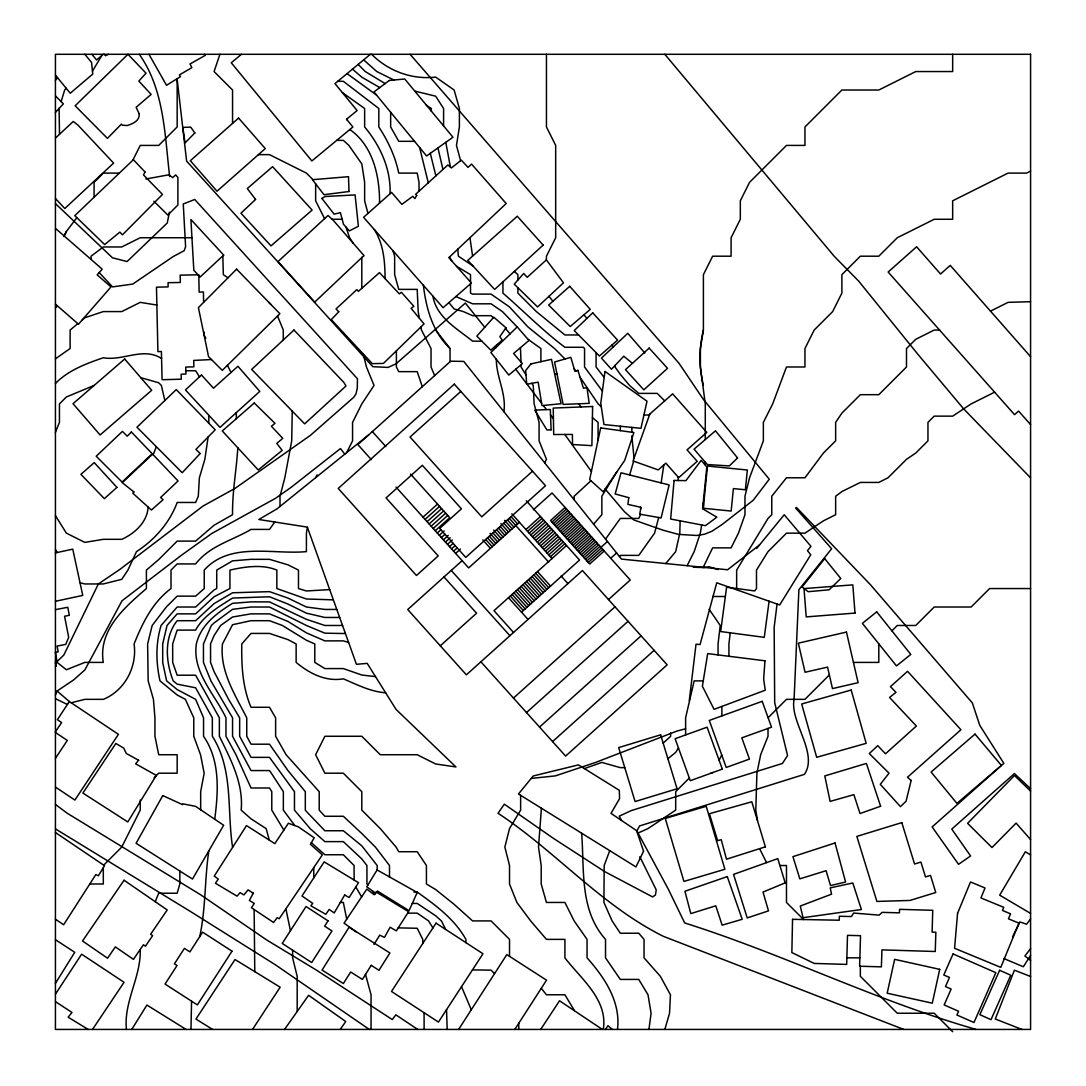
<?xml version="1.0" encoding="UTF-8"?>
<svg xmlns="http://www.w3.org/2000/svg" width="1086" height="1086" viewBox="0 0 1086 1086"><rect width="100%" height="100%" fill="white"/><g stroke="black" fill="none" stroke-linecap="round" stroke-linejoin="round"><path stroke-width="1.5" d="M680.135 520.832L679.795 533.158L675.696 551.62L665.786 563.553M208.118 436.993L204.86 459.31L199.376 477.772L198.29 496.234L195.629 502.465L177.167 502.465C169.701 522.814 154.497 539.946 136.483 551.62L127.904 570.096L121.768 579.327L103.306 583.956L84.844 583.956L80.025 582.748M208.797 423.173L208.838 415.273M191.557 1001.17L190.973 1029.433M292.256 411.119L291.7 440.835L284.831 477.772L280.012 496.234L280.012 506.443M503.89 411.689C506.565 393.634 496.248 376.978 496.316 359.33M703.294 508.275L707.475 466.043L747.358 470.021L745.376 489.772L733.403 488.591L731.163 511.058L703.294 508.275L703.402 509.253M704.746 464.536L705.004 461.889M730.24 632.812L728.923 643.944L728.923 656.27M148.117 507.04C147.438 521.918 134.678 533.593 121.768 539.321L103.306 539.321L84.844 542.389L66.382 533.158L55.427 515.633M777.074 604.02L774.155 627.396L774.698 702.723L787.567 755.557L782.409 763.458L631.278 810.59L619.291 816.143L621.477 820.446M237.807 447.812C236.476 470.184 232.173 492.257 232.553 514.696L214.091 525.217L195.629 541.1L177.167 541.1L158.705 559.575L146.393 570.096L146.393 588.558C124.578 607.4 98.011 630.247 103.306 662.406L84.844 662.406L66.382 669.763L57.151 662.406L55.522 652.36M199.729 936.648C205.865 908.303 204.589 879.266 208.811 850.867M769.092 601.21L764.272 637.346L720.67 631.536L726.588 587.187L754.702 590.933L756.494 588.558L756.494 570.096L768.019 551.62L786.481 533.158L804.957 533.158L823.419 520.846L835.65 514.696L835.65 496.234L841.881 491.578L860.343 482.428L878.805 482.428L888.036 477.772L906.498 459.31L915.742 453.066L927.96 440.835L927.96 422.373L934.204 416.142L952.666 416.142L971.128 403.911L994.613 392.168M648.926 1029.433L651.098 1013.238L648.003 994.776L638.772 979.423L620.31 979.423L605.526 957.838L605.526 939.376C579.205 909.919 584.539 869.329 581.621 833.179M661.157 482.931L663.79 464.998M952.666 54.3L952.666 71.554L915.742 71.554L878.805 90.016L841.881 90.016L804.957 126.953L804.957 145.415L786.481 145.415L749.557 182.339L740.326 200.801L740.326 219.277L731.095 237.739L731.095 256.201L712.633 256.201L703.402 274.663L703.402 330.049L700.402 348.525L700.402 366.987L705.276 403.911L705.276 439.558M701.692 524.945L700.321 533.158L694.171 551.62L687.126 565.697M307.406 527.307L306.415 533.158L306.415 551.62C273.007 554.797 229.933 541.439 204.236 570.096L204.236 588.558L195.629 596.146L177.167 596.146L166.294 607.02L152.176 625.482L147.628 643.944L148.158 680.881L153.438 699.343L154.945 717.805L154.945 736.267L158.705 754.729L177.167 754.729L177.167 773.191L158.705 773.191L154.09 777.82M214.716 819.224C218.354 791.477 220.349 760.58 203.544 736.267L203.544 717.805L195.629 699.343L177.167 689.569L166.606 680.881L162.696 662.406L162.696 643.944L167.04 625.482L177.167 613.861L195.629 613.861L214.091 596.757L229.933 588.558L229.933 570.096C244.486 566.756 262.486 564.014 276.849 570.096L276.849 588.558L306.415 598.997L333.375 599.852M169.443 212.204L167.244 223.024L127.103 261.536L112.496 257.816L55.427 203.584M658.686 517.52L654.573 533.158L638.772 555.38L620.31 555.38L619.468 556.548M469.966 237.739L472.586 256.12M629.649 474.976L633.627 461.156M664.836 1029.433L669.546 1013.238L670.442 994.776L660.356 976.3L644.039 957.838L644.039 939.376L638.772 933.227L620.31 933.227L612.124 920.914L603.925 902.452L604.183 865.515L609.735 850.65M59.092 108.261L59.499 134.297M61.128 101.595L64.671 90.016L66.151 88.224M219.915 54.3L214.091 71.554L232.553 90.016L232.553 123.397M153.167 454.735L156.357 446.726M55.427 432.337L59.445 422.373L59.445 403.911L66.382 396.974L94.115 385.435M155.244 901.719L158.705 893.221L177.167 893.221L179.828 883.99L179.828 871.026M55.427 695.013L57.069 691.049L73.549 679.972L84.844 669.981L122.026 600.775L180.846 555.693L211.716 533.525L275.437 498.365L290.804 487.573L340.488 448.559L344.805 454.152M703.117 567.544L712.633 547.873L731.095 547.873L738.453 533.158L744.969 514.696L744.969 496.234L749.557 477.772L763.363 440.835L763.363 422.373L772.689 403.911L786.481 366.987L804.957 366.987L804.957 348.525L814.188 330.049L832.65 311.587L841.881 293.125L841.881 274.663L860.343 256.201L878.805 256.201L897.267 237.739L934.204 219.277L952.666 219.277L952.666 200.801L1008.052 173.108L1026.528 173.108L1030.573 171.086M1012.532 936.906L1019.89 921.919L1026.555 924.227L1030.573 918.96M64.155 235.947L66.382 231.494L76.834 217.648M132.831 160.226L140.23 145.415L158.705 145.415L177.167 126.953L177.167 78.681M315.714 477.623L317.112 474.84M346.678 452.631L352.57 440.835L352.57 422.373L361.801 403.911L374.032 385.449L366.471 366.987L363.145 353.805M544.683 462.826L546.448 459.31L539.09 440.835L539.09 422.373L534.136 403.911L533.253 385.449L531.733 383.331M712.986 772.472L710.991 773.191M719.108 760.227L721.728 755.001M63.83 236.572L66.382 231.494M616.672 472.125L601.848 496.234L601.848 514.696L593.608 524.131M92.459 71.119L101.894 55.454M678.451 747.928L675.696 752.394L667.917 758.72M373.978 944.44L379.733 935.155L384.458 937.394L390.118 927.227L396.322 930.865L408.58 911.711L376.706 892.353L374.181 894.769L366.824 889.108L344.058 923.154L356.547 932.127M55.427 983.4L74.744 952.286L55.427 939.716M131.759 1029.433L146.909 1005.052L186.113 1029.433M1030.573 955.504L1023.351 966.744L1003.763 958.517M514.818 1029.433L546.516 980.169L506.823 954.594L458.93 1028.958L459.663 1029.433M605.513 1029.433L607.943 1025.673L612.3 1029.433M252.509 1029.433L280.161 987.201L235.01 959.535L195.955 1019.075L212.598 1029.433M55.427 994.138L81.626 954.2L124.048 982.287L92.514 1029.433M540.692 1029.433L559.534 1000.79L602.35 1029.433M57.069 691.049L69.341 701.542L57.368 719.679L61.617 722.529L55.427 731.842M55.427 758.34L67.318 740.421L55.427 732.507M284.532 1029.433L308.614 995.305L345.755 1021.532L340.176 1029.433M274.785 521.999L269.491 529.411L251.015 529.411C232.458 540.434 209.72 545.674 195.629 563.933L177.167 563.933L171.004 570.096L171.004 588.558C152.216 602.608 142.537 623.147 134.08 643.944C137.325 666.736 124.904 690.506 103.306 699.343L84.844 699.343L71.201 702.791M605.54 539.104L620.31 518.443L638.772 518.443L640.645 514.316M1030.573 948.607L1024.899 956.006L1030.573 960.35M55.427 80.364L57.531 77.663M756.589 548.525L784.214 514.764L810.97 546.367L807.455 550.643L810.753 554.783L779.707 604.943L716.733 582.802L700.09 644.514L696.017 644.242L689.271 700.66M55.427 229.553L56.024 228.861L102.193 269.152L97.17 274.88L110.989 286.921L78.491 324.212L55.427 304.134M55.427 112.415L63.382 103.876L55.427 95.853M102.301 174.113L94.075 182.339L94.075 197.231M55.427 307.827L57.409 305.845M103.699 865.135L121.768 847.053L140.23 810.129L140.23 800.056M590.933 480.731L574.141 496.234L574.141 499.75M689.338 778.024L675.696 791.667L675.696 810.129L648.003 828.591L637.509 833.247M768.114 717.71L786.481 699.343L804.957 699.343L829.351 674.935M878.805 643.944L878.805 662.406L853.447 662.406M891.918 630.844L897.267 625.482L915.742 625.482L934.204 607.02L971.128 607.02L989.59 588.558L1030.573 588.558M55.427 663.193L63.816 655.062L98.364 583.956L119.65 569.58L203.136 505.967L235.01 488.401L310.447 435.323L353.764 397.272L355.923 394.069L357.294 388.299L357.443 378.77L194.733 199.471L183.262 203.978L185.597 246.712L184.199 250.676L173.231 256.527L132.736 284.07L112.537 286.894L99.206 272.559M55.427 138.085L73.264 121.469L78.097 125.257L113.623 163.09L64.793 208.526L55.427 198.466M663.166 743.15L670.659 736.267L670.659 732.914M546.38 259.88L527.226 277.297L523.696 273.468L514.248 284.152L537.584 306.944L563.471 282.808L546.38 259.88L546.448 256.201L555.679 237.739L555.679 145.415L546.448 126.953L546.448 54.3M460.817 391.422L410.033 437.034L481.736 516.827L532.507 471.202M423.024 517.14L437.522 504.108M425.06 519.407L439.558 506.375M427.097 521.674L441.595 508.642M429.133 523.941L443.631 510.909M431.169 526.208L445.667 513.176M433.205 528.475L447.704 515.443M435.242 530.742L449.74 517.71L410.562 474.093M437.278 533.009L440.902 529.751M439.314 535.276L444.147 530.932M441.35 537.543L444.975 534.285M443.387 539.81L448.219 535.466M445.423 542.077L450.256 537.733M447.459 544.344L452.292 540M449.495 546.611L453.12 543.353M451.532 548.878L455.156 545.62M453.568 551.145L457.192 547.887M455.604 553.412L460.437 549.068M462.12 560.661L407.725 609.545L466.383 674.827L582.435 570.544L667.157 664.836L565.616 756.087L480.881 661.781M519.42 522.298L468.636 567.91L396.051 487.125M533.294 509.823L552.055 492.963L630.26 580.005L608.499 599.553M525.936 529.547L540.434 516.515M527.565 531.366L542.063 518.321M529.194 533.172L543.692 520.14M530.823 534.991L545.321 521.945M532.452 536.796L546.95 523.764M565.087 507.474L550.588 520.506L589.684 564.028L604.196 550.996M551.987 522.054L566.485 509.022M534.081 538.615L548.593 525.583M553.371 523.615L567.883 510.583M535.71 540.421L550.222 527.389M554.77 525.162L569.281 512.13M537.339 542.24L551.851 529.208M556.168 526.724L570.679 513.692M538.968 544.059L553.48 531.013M557.566 528.271L572.078 515.239M540.597 545.864L555.109 532.832M558.964 529.832L573.476 516.8M542.226 547.683L556.738 534.651M560.362 531.38L574.861 518.348M561.761 532.941L576.259 519.909M543.855 549.489L558.367 536.457M563.159 534.488L577.657 521.456M440.305 645.803L476.578 613.223L443.984 576.951M545.484 551.308L559.996 538.276M564.544 536.05L579.055 523.018M547.113 553.113L561.625 540.081M565.942 537.597L580.453 524.565M548.742 554.932L563.254 541.9M567.34 539.158L581.852 526.126M550.371 556.751L564.883 543.706M568.738 540.706L583.25 527.674M566.512 545.525L493.981 610.699L513.529 632.459M570.136 542.267L584.648 529.235M571.535 543.814L586.033 530.783M572.933 545.376L587.431 532.344M574.331 546.923L588.829 533.891M575.716 548.484L590.227 535.452M577.114 550.032L591.626 537M578.512 551.593L593.024 538.561M579.91 553.141L594.422 540.109M581.309 554.702L595.82 541.67M582.707 556.249L597.219 543.217M521.511 612.165L579.544 560.037L526.316 500.795M584.105 557.81L598.603 544.778M585.503 559.358L600.001 546.326M600.938 547.371L607.454 541.507M586.902 560.919L601.4 547.887M588.286 562.467L602.798 549.435M610.712 558.245L616.604 552.95M513.474 698.054L615.015 606.816M526.506 712.565L628.061 621.314M539.538 727.063L641.093 635.826M552.584 741.575L654.125 650.338M55.427 383.48C68.35 370.217 86.174 363.62 103.306 357.756C123.044 361.285 143.257 346.61 161.57 358.516M103.238 54.3L96.559 59.988L91.943 54.3M77.812 323.628L70.128 330.049L70.128 348.525L55.427 358.842M82.21 319.949L84.844 317.75L103.306 311.587L121.768 311.587L140.23 302.356L156.859 305.057M241.445 54.3L231.264 62.757L311.858 160.959L352.896 126.981L346.556 119.27L357.118 110.541L334.977 83.608L370.394 54.3M368.724 434.834L277.079 508.818L258.848 519.488L307.338 527.131L356.439 664.306L367.204 663.383L396.064 709.416L455.957 766.96L435.662 763.96L417.2 754.729L380.276 754.729L361.801 736.267L324.877 736.267L315.646 754.729L324.877 773.191L343.339 773.191L361.801 791.667L361.801 810.129L380.276 828.591L396.064 847.053L398.738 851.723L417.2 851.723L426.431 865.515L426.431 883.99L435.662 889.543L454.124 904.326L472.586 920.914L491.062 920.914L509.524 939.376L509.524 956.332M759.508 544.955L727.593 569.77L621.491 559.1L463.763 361.407L450.676 361.19L357.851 444.608L371.331 459.609M108.356 54.3L105.546 55.725L104.256 54.3M990.5 311.139L1008.052 302.356L1030.573 301.704M584.377 768.576L601.848 762.426L620.31 767.639L624.789 767.639M67.984 703.592L66.382 704L55.427 698.651M685.619 728.828L677.284 730.932L595.345 762.521L555.313 775.893L531.217 778.418M55.427 552.883L72.762 549.136L82.753 595.413L55.427 601.291M55.427 652.374L58.196 651.844L57.069 646.075L65.73 644.419L68.689 637.387L64.576 616.251L69.341 615.314L67.78 607.278L55.427 609.653M55.427 666.41L56.323 666.234L55.427 661.632M145.863 178.986L168.832 174.805L172.728 177.588L175.688 174.914L177.887 177.398L177.887 204.996L167.855 215.082L153.859 201.222M337.732 81.314L343.339 81.314L378.824 108.491L378.824 126.953C388.041 141.031 395.358 156.56 398.738 173.108L417.2 173.108L419.033 182.339L419.033 191.204M342.416 92.649L364.638 108.491L364.638 126.953C380.181 145.456 391.069 169.24 390.037 193.756M336.728 140.365L343.339 140.365L348.891 145.415L361.801 163.877L364.638 182.339L364.638 200.801L367.964 213.413M414.526 141.316L398.738 141.316L390.661 126.953L390.661 112.252M258.414 154.646L269.491 154.646L306.415 173.108L312.972 179.665M103.401 173.108L119.338 173.108M332.14 219.277L342.158 219.277M191.951 237.739L140.23 237.739L121.768 246.97L103.306 246.97L91.075 256.201L91.075 259.445M472.912 265.921L458.401 256.201L457.776 249.196M268.839 302.356L270.957 304.528M939.566 330.049L934.204 330.049L915.742 339.294L906.498 348.525L906.498 366.987L878.805 394.68L860.343 394.68L841.881 413.142L835.65 422.373L835.65 440.835L823.419 453.066L804.957 477.772L786.481 477.772L771.766 496.234L771.766 514.696L768.019 518.443L736.647 570.096L736.647 588.531M578.58 334.963L564.91 334.963L536.362 311.587L517.9 293.125L517.9 287.722M481.845 341.167L472.586 341.167C457.274 328.719 436.409 317.451 432.92 296.139M185.842 370.733L195.629 370.733L199.471 376.856M554.634 373.923L556.969 373.923M643.93 415.015L649.455 415.015M329.696 589.589L306.415 590.974L298.474 588.558L298.474 570.096L287.953 564.829L269.491 559.331L251.015 559.331L232.553 560.865L216.725 570.096L216.725 588.558L214.091 589.915L195.629 607.02L177.167 607.02L161.081 625.482C155.569 643.631 155.895 662.46 160.009 680.881L177.167 694.999L185.38 699.343L193.756 717.805L193.756 736.267L200.53 754.729L204.168 773.191L200.666 791.667L200.666 809.776M712.633 596.499L725.339 596.499M336.796 609.436L324.877 609.436L306.415 607.02L287.953 598.087L269.491 591.639L232.553 592.78L214.091 603.599L195.629 620.703L177.167 620.703C163.85 637.278 165.696 661.985 173.203 680.881L177.167 684.139L195.629 687.818L212.34 717.805L212.34 736.267C233.585 769.621 226.879 809.939 232.553 847.053L232.798 847.053M339.674 617.459L324.877 617.459L306.415 613.169L287.953 604.047L269.491 596.771L232.553 598.06C218.965 606.585 203.394 615.721 195.629 630.111L177.167 630.111L172.674 643.944L172.674 662.406L177.167 675.207L195.629 675.207L219.372 717.805L219.372 736.267C230.666 759.223 243.698 783.712 241.16 810.129L251.015 818.83L266.138 828.591L269.287 840.102M342.552 625.482L324.877 625.482L306.415 619.332L269.491 601.888L251.015 601.888L232.553 603.327C216.766 613.115 200.842 624.817 196.349 643.944C192.168 672.248 214.648 693.968 225.969 717.805L225.969 736.267L235.974 754.729L251.015 787.988L269.491 787.988L271.785 791.667L271.785 810.129L283.853 830.071M703.266 680.881L694.171 680.881L685.619 717.805L685.619 734.937M779.897 865.515L786.481 865.515L786.481 902.452L803.572 919.543M89.799 883.99L103.306 883.99L103.306 867.714M413.847 892.068L417.2 892.068C435.771 905.344 454.545 919.041 465.894 939.376L465.894 942.621M340.325 902.452L343.339 902.452L346.733 919.15M412.286 903.43L417.2 903.43L435.662 915.783L441.432 920.914L445.708 929.453M407.671 913.136L417.2 913.136L428.563 920.914L432.893 927.946M846.863 957.838L859.868 957.838M693.126 567.231L703.945 567.571L708.873 566.702L718.131 569.58M375.512 676.619L361.801 675.03L343.339 668.582L324.877 668.582L314.791 662.406L314.791 643.944L306.415 640.251L282.401 625.482L269.491 620.703L251.015 620.703L232.553 624.708L222.467 643.944C219.535 670.836 235.038 694.836 246.753 717.805L246.753 736.267L251.015 744.195L269.491 744.195L287.953 770.571L305.315 791.667L305.315 810.129L306.415 811.459L324.877 830.749L343.339 830.749L361.801 845.804L377.181 865.515L377.181 870.008M345.429 633.545L324.877 633.179L306.415 625.482L269.491 607.02L251.015 607.02L232.553 609.327L214.091 622.943L211.363 625.482L203.449 643.944L203.449 662.406L210.901 680.881L232.553 717.805L232.553 736.267L251.015 770.571L269.491 770.571L271.324 773.191L283.351 791.667L283.351 810.129L294.795 825.55M385.652 692.8C370.231 691.592 357.131 684.682 343.339 678.831C325.678 681.899 309.361 673.415 296.139 662.406L296.139 643.944L287.953 639.613L269.491 633.423L251.015 633.423L241.784 643.944C241.404 665.27 242.517 687.438 251.015 707.285L269.491 707.285L275.627 717.805L275.627 736.267L286.107 754.729L319.203 791.667L319.203 810.129L324.877 816.265L343.339 816.265L361.801 833.491L375.362 847.053L389.507 865.515L389.507 877.271M140.786 377.656L158.705 382.774L161.366 385.449L164.855 400.517M348.606 642.41L343.339 640.876L324.877 640.876L306.415 632.866L287.953 621.45L269.491 613.861L251.015 613.861L232.553 617.011L220.621 625.482L214.091 635.568L210.548 643.944L210.548 662.406L214.091 671.65L228.589 699.343L239.653 717.805L239.653 736.267L251.015 757.363L269.491 757.363L294.469 791.667L294.469 810.129L310.121 828.591L324.877 841.623L343.339 841.623L361.801 858.917L366.932 865.515L366.932 883.99L367.828 885.131M976.083 1029.433L970.45 1027.777C872.832 999.229 781.54 953.481 684.682 922.964L668.311 889.176L636.898 830.939L639.6 825.93L804.414 774.359C818.668 753.277 789.536 721.552 794.083 699.343L798.889 589.712L831.632 548.742L795.617 507.99L796.445 507.447L870.443 584.73L972.323 702.913L979.789 725.38L1003.831 763.349L932.141 826.935L958.544 864.334L970.585 855.958L951.77 829.093L1014.446 773.531L1030.573 788.707M1030.573 976.49L1014.405 970.178L995.292 1019.007L1021.912 1029.433M903.796 1029.433L663.397 936.349C601.345 905.452 555.53 851.166 498.053 813.265L504.325 804.183L553.045 838.107L604.685 871.61L652.577 896.9L655.428 895.027L656.229 889.896L639.83 856.745M414.689 91.088L435.662 96.179L443.59 108.491L443.59 126.125M455.903 296.532L472.586 303.822L491.062 303.822L502.424 311.587L517.167 326.927M393.933 80.025L376.801 71.554L363.661 59.866M385.123 83.581L365.276 71.554L358.163 64.427M379.774 87.586L361.801 77.174L352.475 69.124M1030.573 913.407L999.69 895.163L1025.333 851.777L1030.573 854.886M456.432 266.192L470.51 274.663L470.51 282.034M88.197 1029.433L68.147 1017.202L71.975 1012.437L55.427 1001.631M417.73 1029.433L395.847 1014.826L392.277 1019.578L316.474 970.137L266.776 940.028L200.788 894.878L67.318 813.305L55.427 804.441M55.427 828.889L190.254 911.358L275.287 964.735L369.308 1029.433M426.309 105.206L431.332 108.491L431.332 111.315M69.341 701.542L118.415 734.326L74.893 800.07L55.427 787.078M55.427 919.231L63.64 924.77L95.839 874.569L98.364 875.791L104.527 865.705L55.427 832.514M222.834 255.875L223.322 274.663L227.992 277.812M528 339.294L540.896 348.525L540.896 361.692M347.031 73.631L376.516 95.052M398.236 927.878L417.2 928.272L422.753 939.376L422.753 943.503M632.419 363.308L623.771 356.235L611.432 369.254L601.44 358.108L627.776 333.307L644.826 352.991M592.413 417.621L598.087 422.373L598.087 440.047M371.616 54.3C388.394 71.106 411.961 79.848 435.662 77.106L454.124 90.016L459.392 108.491L459.392 126.953L456.473 145.415L460.613 160.674M311.356 842.695L324.877 854.75L343.339 854.75L354.104 865.515L354.104 880.027M493.343 317.723L491.062 315.687L472.586 315.687L463.355 311.587L454.124 308.967L448.912 302.627M505.479 328.542L510.04 333.85M349.841 129.519C373.15 145.836 379.788 176.489 379.543 203.109M601.264 406.734L598.169 403.911L580.073 377.276M514.37 271.419L517.9 274.663L517.9 280.012M1030.573 791.056L1014.446 775.54L967.599 823.324L991.98 847.555L1016.102 823.107L1030.573 839.559M611.744 345.226L613.386 346.855M664.713 400.856L657.234 393.39L638.772 393.39L629.541 385.449L620.31 374.344L615.043 366.987L615.043 365.439M565.005 358.991L554.525 348.525L527.986 326.967L509.524 306.971L491.062 294.116L472.586 294.116L470.51 293.125L470.51 283.799M952.666 1031.7L934.204 1013.238L897.267 1013.238L860.343 976.3L860.343 966.228M494.551 973.64L491.062 970.151L472.464 969.907M1030.573 477.854L963.649 408.865L917.969 354.403L858.646 281.084L834.306 256.377L664.822 54.3M511.818 513.827L552 558.557M511.085 516.664L517.601 523.927M509.266 518.293L548.661 562.127M561.123 576.014L567.924 583.576M507.461 519.923L513.977 527.185M504.556 520.343L512.158 528.814M503.836 523.18L510.352 530.443M500.931 523.601L508.533 532.072M500.198 526.438L506.728 533.701M498.393 528.067L504.909 535.33M537.502 571.589L550.534 586.101M496.573 529.71L503.089 536.959M535.683 573.218L548.715 587.73M493.682 530.117L501.284 538.588M533.864 574.847L546.91 589.359M492.949 532.968L499.465 540.217M532.059 576.49L545.091 590.988M490.057 533.389L497.659 541.846M530.24 578.119L543.271 592.617M489.324 536.226L495.84 543.475M528.434 579.748L541.466 594.246M487.505 537.855L494.035 545.104M526.615 581.377L539.647 595.875M485.7 539.484L492.216 546.733M524.796 583.006L537.841 597.504M482.795 539.905L490.397 548.362M522.99 584.635L536.022 599.133M521.171 586.264L534.217 600.762M519.366 587.893L532.398 602.391M517.547 589.522L530.579 604.02M372.349 431.576L385.842 446.577M515.741 591.151L528.773 605.649M513.922 592.78L526.954 607.278M512.103 594.409L525.149 608.907M510.298 596.038L523.33 610.536M508.479 597.667L528.04 619.427M451.247 570.435L509.904 635.717M1030.573 424.585L1018.587 411.051L1014.555 414.662L888.144 272.029L916.598 246.78L940.544 274.011L950.25 265.391L1030.573 356.683M583.888 314.845L586.983 318.374M410.087 54.3L679.049 363.335L703.511 399.621L769.282 479.211L753.236 500.239L722.19 524.443L711.873 531.285L704.475 534.244L696.615 535.466L678.478 534.393L663.071 530.199L633.939 520.004L624.45 511.71L605.119 488.999M604.196 377.426L596.078 366.987L596.078 352.638M602.377 391.123L584.553 366.987L584.553 348.525L583.372 347.276L564.91 347.276C542.851 330.741 523.574 311.03 502.927 293.125L502.927 281.871M84.817 54.3L91.55 62.404L92.772 74.079L70.237 93.233L55.427 75.097M55.427 549.57L57.151 552.502M484.75 327.28L465.337 303.075L395.956 363.878L388.055 367.421L372.81 366.688L186.616 161.108L177.167 79.346M548.987 296.315L552.923 301.256M227.449 365.29L231.033 372.471M541.29 988.301L546.448 994.776L564.91 994.776L574.426 1010.591M709.117 609.26L720.222 625.482L718.063 643.944L718.063 654.912M450.038 361.774L450.038 348.525C432.513 331.746 426.16 308.546 423.391 285.292M372.104 890.629L374.833 894.131M435.608 329.913L450.038 348.525M541.602 403.286L527.022 384.2M543.285 405.485L546.326 409.449M550.371 414.743L553.426 418.721M520.438 347.696L521.049 362.113M497.184 344.534L497.972 345.579M515.755 369.213L526.683 383.752M578.784 403.911L581.064 406.965M564.788 434.468L591.395 471.446M494.904 346.543L495.759 347.737M574.141 368.656L575.811 371.086M353.181 243.169L349.583 237.739L345.986 227.083M526.018 374.928L521.049 366.987L521.049 364.733M449.468 257.043L451.912 261.102M355.814 886.909L361.624 896.873M204.67 54.3L205.295 55.359L190.009 63.979L191.842 67.658L179.434 74.907L180.452 76.644L166.525 85.292L148.958 54.3M139.307 54.3C164.42 89.934 164.733 134.976 169.66 176.529M205.811 338.425L204.29 335.506L204.222 332.153M461.523 986.685L471.283 1009.763M365.52 974.427L371.045 994.776L371.045 1029.433M759.603 848.682L766.58 862.623M324.578 218.653L315.646 200.801L315.646 183.846M374.358 229.567C383.643 244.377 384.987 261.631 385.068 278.613M434.631 375.607L431.033 366.987L431.033 348.525L421.463 330.049L420.92 326.94M277.541 316.012L283.283 330.049L283.283 339.972M450.418 167.095L445.776 142.334M392.969 250.73L394.639 256.201L394.639 274.663L398.738 289.378L417.2 289.378L418.191 311.587L419.372 318.266M442.925 169.443L437.943 147.913M419.63 147.533L428.278 182.787M430.314 153.33L435.88 175.864M290.437 930.743L285.903 908.806M446.55 1009.641L447.188 1029.433M252.495 892.719L252.726 894.104M757.526 820.772L755.788 810.129L756.915 773.191L760.662 754.729L768.019 736.267L768.019 728.434M634.034 458.265L631.835 435.798M424.069 1012.695L424.137 1029.433M678.383 480.514L678.044 476.89M422.318 386.684L417.2 371.643L398.738 371.643L396.39 366.987L396.39 350.805M211.485 359.547L193.715 360.416L193.892 366.837L185.747 367.054L185.923 374.046L181.131 374.236L181.281 379.204L162.085 379.72L161.407 351.511L157.904 351.62L156.465 287.179L168.113 286.894L168.045 282.699L180.344 282.482L180.154 275.165L198.806 274.772L199.132 292.08L203.421 291.971L203.611 302.017M721.864 706.416L721.864 715.891M703.402 502.492L703.402 507.189M640.645 507.271L640.645 509.09M631.835 427.395L631.835 432.432M620.31 426.214L620.31 430.64M617.486 1029.433C620.88 1001.821 604.59 977.495 587.051 957.838L587.051 939.376L574.141 920.914L564.91 902.452L546.448 902.452L541.195 883.99L541.195 865.515L538.507 847.053L541.412 808.215M603.287 1029.433C608.133 999.717 580.956 978.853 564.91 957.838L564.91 939.376L546.448 939.376L530.647 920.914L516.882 902.452L509.524 883.99L509.524 865.515L504.854 847.053L509.524 828.591L520.628 810.129L520.628 795.319M518.755 1023.311L518.755 1029.433M361.801 257.558L361.801 288.319M347.018 118.876L347.018 119.84M313.773 867.578L313.773 877.855M297.184 1011.514L297.184 976.3L292.609 957.838L292.609 950.169M254.776 971.644L254.138 909.525M236.314 412.639L236.314 418.707M140.23 949.435C141.194 976.938 123.492 1001.754 126.438 1029.433M703.402 385.449A115.605 115.605 0 0 1 703.402 330.049M592.617 406.503L591.884 445.667L572.566 444.513L572.349 434.427L553.697 434.536L553.236 408.065L592.617 406.503M792.549 919.326L791.857 952.571L814.215 963.431L846.673 964.409L847.501 935.345L860.519 935.698L859.623 966.214L881.398 966.852L881.941 949.87L935.25 951.499L935.86 932.236L932.114 932.127L932.752 910.312L899.575 909.335L899.439 912.837L882.131 912.362L879.131 915.145L853.596 913.054L851.478 916.543L839.356 916.258L839.247 920.222L792.549 919.326M139.117 113.636C140.162 120.655 132.709 123.763 127.293 125.542L122.134 125.148L121.333 124.143L107.419 138.384L75.138 105.776L127.958 54.3L146.04 73.183L138.832 81.083L151.13 94.428L136.13 107.297L139.117 113.636M764.951 660.79L763.662 679.076L765.25 690.221L714.072 709.334L702.384 686.243L707.692 653.609L764.951 660.79M957.567 913.34L954.58 948.282L1000.776 967.368L1018.98 923.154L1008.487 918.824L1010.55 913.842L1002.473 910.448L1003.735 907.312L980.943 897.946L985.016 887.981L970.517 881.968L957.567 913.34M674.08 480.433L670.646 519.027L705.411 525.665L716.855 517.18L702.601 508.777L706.823 466.98L701.203 460.355L685.904 480.65L674.08 480.433M628.78 497.673L627.912 504.379L640.971 507.338L639.708 514.153L661.089 517.941L669.139 484.94L621.029 472.79L615.151 493.967L628.78 497.673M604.983 371.453L600.762 403.408L603.965 424.545L640.971 428.332L646.998 401.209L604.983 371.453M600.694 427.898L589.657 479.578L603.178 491.836L624.667 460.464L633.898 432.54L600.694 427.898M939.716 969.35L932.29 1003.179L887.181 993.215L894.633 959.359L939.716 969.35M911.127 780.481L906.077 801.251L900.443 806.626L880.284 784.336L889.013 773.191L869.289 753.548L877.76 745.648L885.484 753.793L916.38 726.032L889.556 697.47L895.977 692.339L890.452 686.651L907.557 671.324L960.92 729.738L907.516 777.237L911.127 780.481M649.808 414.051L633.07 460.966L658.252 469.912L665.854 463.165L678.723 477.664L697.198 461.319L687.058 449.889L706.782 432.404L672.641 393.851L649.808 414.051M138.614 760.254L135.614 763.784L156.316 775.404L127.795 821.953L82.889 793.065L115.863 743.448L123.682 748.091L126.356 753.508L138.614 760.254M953.06 953.942L943.788 975.011L949.49 977.427L945.485 986.55L951.119 989.074L944.155 1004.944L958.585 1011.256L956.888 1015.003L973.979 1022.51L995.835 972.662L953.06 953.942M999.622 970.287L979.857 1014.677L991.002 1019.659L1010.767 975.228L999.622 970.287M417.2 892.461L409.055 910.665L377.494 891.09L375.077 892.746L366.783 886.828L377.1 869.954L417.2 892.461M643.564 851.234L635.962 866.927L518.47 793.975L533.212 775.974L578.471 764.897L619.291 790.296L619.59 798.59L610.997 813.373L636.64 830.681L643.564 851.234M144.995 171.955L143.515 174.955L162.493 194.421L122.419 234.888L119.894 232.105L104.677 244.581L74.785 215.666L133.388 159.696L144.995 171.955M253.228 893.181L249.4 900.43L254.3 903.457L251.423 907.72L273.563 922.462L277.161 917.67L279.183 918.756L322.352 854.886L310.42 844.311L314.207 837.781L298.338 826.826L288.387 823.256L274.826 843.632L246.508 825.604L214.268 876.049L218.245 879.076L215.462 883.257L237.033 896.14L240.128 892.638L243.916 894.905L248.07 889.868L253.228 893.181M162.778 795.59L136.089 843.306L192.494 879.049L223.648 825.238L195.561 806.341L182.896 803.857L182.462 804.604L162.778 795.59M416.725 195.358L414.893 198.602L412.802 196.294L401.874 204.344L391.557 192.398L363.579 217.322L443.088 307.691L471.405 283.025L448.83 257.64L506.198 203.516L471.541 164.095L468.052 167.407L461.306 160.131L451.423 167.95L447.894 164.923L415.571 194.353L416.725 195.358M344.683 894.986L334.216 912.905L329.167 909.444L325.814 914.317L310.922 905.833L312.687 903.308L301.976 895.991L324.157 861.877L358.489 882.687L349.108 897.511L344.683 894.986M371.222 965.345L362.385 979.409L350.669 972.011L343.38 983.522L322.067 970.069L349.108 927.186L389.901 952.979L378.973 970.287L371.222 965.345M321.89 198.426L334.149 214.146L340.352 212.639L343.529 224.313L349.366 230.884L358.38 226.268L355.095 194.923L325.094 196.512L321.89 198.426M328.053 920.847L324.633 926.182L331.977 930.933L311.682 962.535L282.251 943.449L306.021 906.525L328.053 920.847M232.01 951.173L197.353 1004.903L165.045 984.065L177.059 965.481L174.425 963.825L184.416 948.363L189.901 951.893L202.62 932.168L232.01 951.173M436.029 923.154L391.489 991.45L438.445 1022.075L482.985 953.766L436.029 923.154M124.048 880.23L82.536 941.005L107.568 958.205L115.32 946.883L133.456 959.359L143.406 944.793L145.429 946.191L152.637 935.63L150.628 934.259L167.217 909.946L124.048 880.23M505.981 327.823L499.859 336.551L502.166 340.149L490.804 350.14L476.808 336.117L493.804 317.221L505.981 327.823M530.905 363.919L525.678 370.557L526.724 384.254L538.154 382.136L541.982 405.607L561.055 403.734L551.498 359.344L530.905 363.919M824.681 558.625L802.065 587.01L808.201 591.694L829.188 589.779L840.768 578.499L824.681 558.625M133.89 491.944L132.777 493.207L151.416 510.013L163.063 499.696L160.606 497.497L178.063 480.949L152.61 454.152L122.27 482.673L133.89 491.944M200.177 453.541L182.217 472.722L136.958 427.205L176.258 389.589L215.204 429.812L195.914 449.387L200.177 453.541M338.764 311.777L331.257 319.637L372.335 363.661L383.439 363.416L424.056 323.886L411.105 308.343L413.847 306.293L401.372 292.256L399.309 293.885L379.476 272.613L358.38 291.36L356.873 289.595L336.022 308.926L338.764 311.777M194.842 132.94L185.068 142.89L182.787 127.415L190.729 127.13L194.842 132.94M131.406 432.011L127.252 436.192L122.419 431.386L96.206 456.242L122.094 482.062L152.203 453.744L131.406 432.011M236.599 269.152L198.412 307.623L208.539 356.602L222.277 370.367L279.876 313.718L236.599 269.152M517.207 326.886L490.872 352.488L508.832 375.064L522.366 363.634L513.597 353.493L528.991 340.447L517.207 326.886M737.543 457.966L729.33 465.935L707.298 464.536L694.063 449.17L715.484 430.816L737.543 457.966M592.752 312.849L574.222 330.565L599.431 356.018L617.567 340.122L592.752 312.849M255.563 199.43L240.956 213.209L270.998 245.884L312.116 210.073L272.586 166.66L247.309 188.543L255.563 199.43M362.1 257.287L314.709 302.112L278.002 261.577L328.013 215.49L333.28 220.322L364.081 255.699L362.1 257.287M223.689 255.074L200.136 277.039L193.824 270.265L190.905 219.521L223.689 255.074M201.467 374.996L185.462 389.915L220.01 427.395L259.785 391.394L237.929 366.294L213.48 388.191L201.467 374.996M293.967 330.022L251.667 369.43L304.65 423.852L346.013 385.992L343.882 382.448L293.967 330.022M543.163 245.097L494.632 289.446L467.795 260.382L517.275 216.236L543.163 245.097M649.156 348.117L625.468 369.647L643.822 389.847L667.51 368.317L649.156 348.117M454.301 384.159L338.235 488.442L416.454 575.485L438.215 555.937L386.073 497.904L422.332 465.31L461.441 508.832L439.681 528.393L465.745 557.403L545.539 485.714L454.301 384.159M116.935 487.397L104.351 498.65L80.907 474.338L94.251 462.622L116.935 487.397M569.716 286.31L548.647 305.057L570.218 326.519L590.268 309.388L569.716 286.31M238.581 118.075L190.321 160.701L217.01 191.217L265.269 148.592L238.581 118.075M254.273 403.015L222.277 430.966L258.237 469.98L282.184 450.364L276.767 443.4L282.754 438.35L271.391 426.241L275.002 423.35L254.273 403.015M124.659 359.018L73.02 403.693L100.102 434.957L151.701 390.281L124.659 359.018M975.024 734.109L931.096 772.037L956.915 803.382L1001.387 765.44L975.024 734.109M876.714 611.852L862.393 623.35L896.479 665.908L910.801 654.437L876.714 611.852M389.29 80.459L373.964 91.93L426.581 155.977L452.971 137.23L404.725 78.993L389.29 80.459M785.192 882.864L763.01 892.068L768.494 910.882L747.209 917.914L733.552 874.393L777.793 858.632L785.192 882.864M831.523 894.185L800.301 906.023L803.043 917.697L861.388 909.511L852.809 882.972L830.233 887.873L831.523 894.185M722.326 769.092L690.302 780.698L675.125 738.724L707.108 727.186L722.326 769.092M762.209 701.325L709.28 720.439L726.222 767.463L749.449 759.1L741.806 737.856L771.522 727.186L762.209 701.325M880.61 806.233L860.017 813.55L853.895 794.653L830.125 801.4L824.79 775.933L866.397 763.431L880.61 806.233M577.928 370.34L574.942 371.385L570.829 357.321L554.566 362.005L563.118 404.413L589.182 403.368L587.024 387.824L583.413 388.15L577.928 370.34M727.267 876.592L684.927 891.267L690.805 913.597L715.769 905.805L722.149 925.163L742.2 919.285L727.267 876.592M835.066 842.98L792.943 856.65L799.825 878.859L826.079 870.714L830.518 885.565L845.587 882.036L835.066 842.98M765.386 846.836L726.507 859.202L721.213 839.695L717.602 840.605L709.416 813.726L751.797 801.794L765.386 846.836M901.814 822.604L856.84 836.41L876.891 901.434L910.041 900.43L935.752 892.502L930.526 875.397L925.476 876.918L920.928 862.053L914.548 864.008L901.814 822.604M660.627 734.828L618.681 747.589L635.093 801.549L677.067 788.775L660.627 734.828M706.212 806.301L665.284 818.423L683.922 881.425L724.891 869.275L706.212 806.301M851.18 690.031L801.672 703.986L816.672 757.295L866.18 743.34L851.18 690.031M846.456 632.079L798.346 643.156L805.052 672.261L827.559 667.103L832.473 688.592L858.103 682.673L846.456 632.079M349 191.503L323.981 194.706L312.469 179.706L348.497 176.679L349 191.503M855.008 613.074L806.219 616.902L804.007 588.585L852.809 584.879L855.008 613.074M551.104 429.812L546.95 430.015L534.76 410.114L550.344 409.503L551.104 429.812M1030.573 54.3L55.427 54.3L55.427 1029.433L1030.573 1029.433L1030.573 54.3"/></g></svg>
